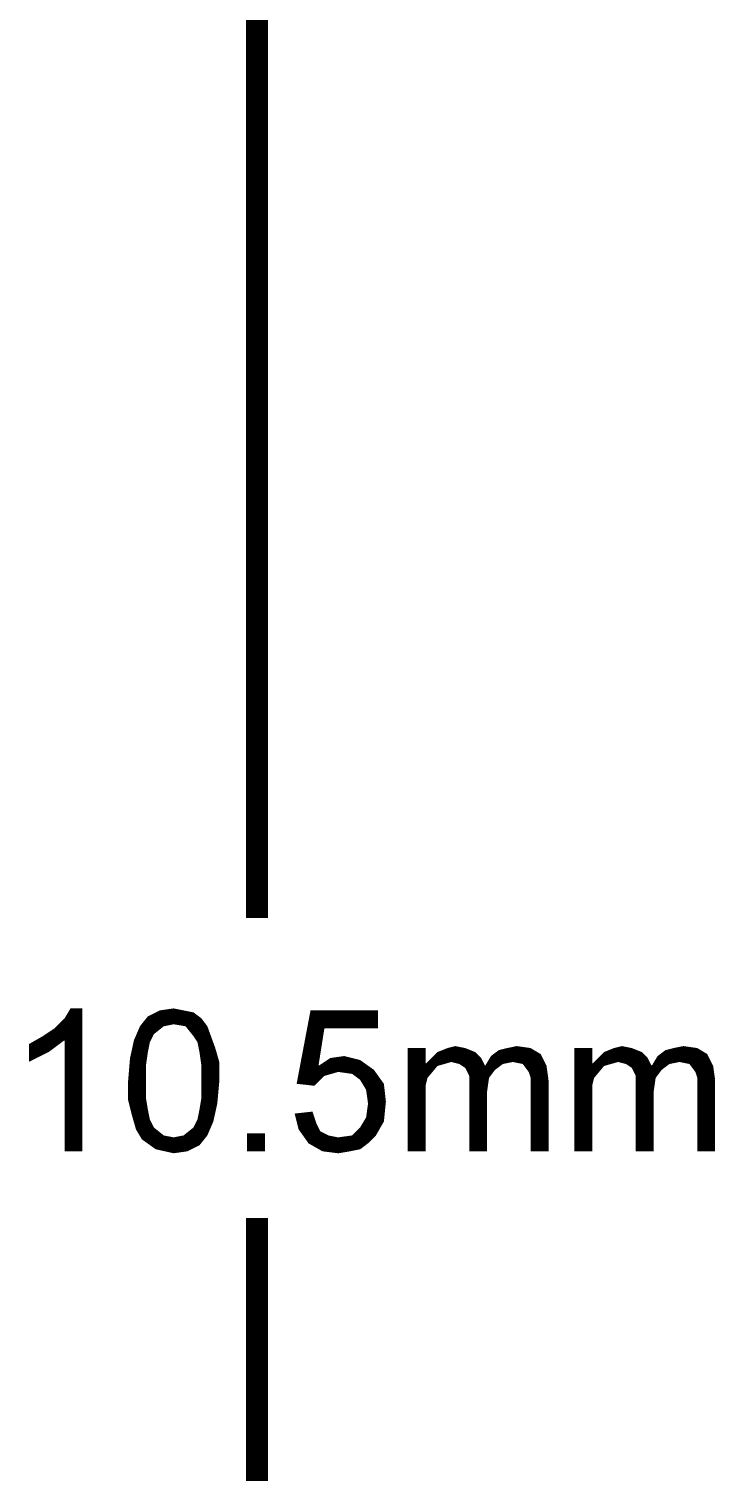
# Model space of a CAD drawing. Extents: x 1.22 to 3.09, y 1.23 to 6.
# Drawn here: x 2.785 to 3.094, y 3.348 to 3.998 of the extents above; entities that cross this region are included whole.
import ezdxf

# ---------------------------------------------------------------- set-up
doc = ezdxf.new("R2010")
doc.units = 0
doc.layers.add('SST001126_PHO', color=11, linetype='CONTINUOUS')

msp = doc.modelspace()

# ---------------------------------------------------------------- linework, layer by layer
at = {"layer": 'SST001126_PHO'}
for points, const_width in [([(2.88754, 5.70633), (2.88754, 3.59783)], 0.01), ([(2.80847, 3.55662), (2.8039, 3.55662), (2.80136, 3.55239), (2.80129, 3.5523), (2.79683, 3.54783), (2.79675, 3.54777), (2.79139, 3.5442), (2.79136, 3.54418), (2.78536, 3.54075), (2.78536, 3.53382), (2.79353, 3.5379), (2.80064, 3.54323), (2.80144, 3.54283), (2.80144, 3.49333), (2.80847, 3.49333), (2.80847, 3.55662)], 0.001), ([(2.801, 3.54333), (2.801, 3.55201)], 0.001), ([(2.802, 3.49333), (2.802, 3.55345)], 0.001), ([(2.803, 3.49333), (2.803, 3.55512)], 0.001), ([(2.804, 3.49333), (2.804, 3.55662)], 0.001), ([(2.805, 3.49333), (2.805, 3.55662)], 0.001), ([(2.806, 3.49333), (2.806, 3.55662)], 0.001), ([(2.807, 3.49333), (2.807, 3.55662)], 0.001), ([(2.808, 3.49333), (2.808, 3.55662)], 0.001), ([(2.86219, 3.55229), (2.85876, 3.55486), (2.85003, 3.55661), (2.84394, 3.55574), (2.83876, 3.55315), (2.8353, 3.54882), (2.83266, 3.54268), (2.8309, 3.53472), (2.83001, 3.52406), (2.83001, 3.51611), (2.83178, 3.50903), (2.83354, 3.50285), (2.83613, 3.49853), (2.84222, 3.49419), (2.85006, 3.49245), (2.85614, 3.49331), (2.86133, 3.49591), (2.86479, 3.50023), (2.86742, 3.50638), (2.86919, 3.51434), (2.87008, 3.5241), (2.87008, 3.53294)], 0.001), ([(2.838, 3.53784), (2.838, 3.5522)], 0.001), ([(2.839, 3.5424), (2.839, 3.55327)], 0.001), ([(2.84, 3.5444), (2.84, 3.55377)], 0.001), ([(2.841, 3.54606), (2.841, 3.55427)], 0.001), ([(2.842, 3.54686), (2.842, 3.55477)], 0.001), ([(2.843, 3.54766), (2.843, 3.55527)], 0.001), ([(2.844, 3.54846), (2.844, 3.55575)], 0.001), ([(2.845, 3.54926), (2.845, 3.55589)], 0.001), ([(2.846, 3.54967), (2.846, 3.55603)], 0.001), ([(2.847, 3.54987), (2.847, 3.55618)], 0.001), ([(2.848, 3.55007), (2.848, 3.55632)], 0.001), ([(2.849, 3.55027), (2.849, 3.55646)], 0.001), ([(2.85, 3.55047), (2.85, 3.55661)], 0.001), ([(2.851, 3.55032), (2.851, 3.55642)], 0.001), ([(2.852, 3.55015), (2.852, 3.55622)], 0.001), ([(2.853, 3.54999), (2.853, 3.55602)], 0.001), ([(2.854, 3.54982), (2.854, 3.55582)], 0.001), ([(2.855, 3.54965), (2.855, 3.55562)], 0.001), ([(2.856, 3.54913), (2.856, 3.55542)], 0.001), ([(2.857, 3.54788), (2.857, 3.55522)], 0.001), ([(2.858, 3.54663), (2.858, 3.55502)], 0.001), ([(2.859, 3.54538), (2.859, 3.55468)], 0.001), ([(2.86, 3.54398), (2.86, 3.55393)], 0.001), ([(2.861, 3.54248), (2.861, 3.55318)], 0.001), ([(2.862, 3.53828), (2.862, 3.55243)], 0.001), ([(2.86832, 3.5391), (2.86478, 3.54884), (2.86219, 3.55229)], 0.001), ([(2.94508, 3.51515), (2.9442, 3.523), (2.93986, 3.52908), (2.93376, 3.53344), (2.9268, 3.53518), (2.92076, 3.53432), (2.9155, 3.53081), (2.91472, 3.53122), (2.91473, 3.5313), (2.91741, 3.54827), (2.9179, 3.54869), (2.94151, 3.54869), (2.94151, 3.55572), (2.91206, 3.55572), (2.90599, 3.52363), (2.91325, 3.52282), (2.91755, 3.52711), (2.91776, 3.52724), (2.92401, 3.52903), (2.92422, 3.52904), (2.93047, 3.52815), (2.9307, 3.52805), (2.93427, 3.52537), (2.9344, 3.52523), (2.93708, 3.52077), (2.93715, 3.52058), (2.93804, 3.51433), (2.93804, 3.51426), (2.93804, 3.51419), (2.93715, 3.50794), (2.93708, 3.50775), (2.9344, 3.50329), (2.93433, 3.50319), (2.93075, 3.49962), (2.93047, 3.49948), (2.92422, 3.49859), (2.92405, 3.49859), (2.91959, 3.49948), (2.91946, 3.49953), (2.91589, 3.50131), (2.91567, 3.50154), (2.91388, 3.50511), (2.91385, 3.50517), (2.9122, 3.51015), (2.90513, 3.50936), (2.90676, 3.50287), (2.9111, 3.49678), (2.91717, 3.49331), (2.92414, 3.49244), (2.92942, 3.49332), (2.93376, 3.49419), (2.93721, 3.49678), (2.94071, 3.50028), (2.9442, 3.50638), (2.94508, 3.51515)], 0.001), ([(2.912, 3.52296), (2.912, 3.55538)], 0.001), ([(2.913, 3.52285), (2.913, 3.55572)], 0.001), ([(2.914, 3.52357), (2.914, 3.55572)], 0.001), ([(2.915, 3.53302), (2.915, 3.55572)], 0.001), ([(2.916, 3.53936), (2.916, 3.55572)], 0.001), ([(2.917, 3.54569), (2.917, 3.55572)], 0.001), ([(2.918, 3.54869), (2.918, 3.55572)], 0.001), ([(2.919, 3.54869), (2.919, 3.55572)], 0.001), ([(2.92, 3.54869), (2.92, 3.55572)], 0.001), ([(2.921, 3.54869), (2.921, 3.55572)], 0.001), ([(2.922, 3.54869), (2.922, 3.55572)], 0.001), ([(2.923, 3.54869), (2.923, 3.55572)], 0.001), ([(2.924, 3.54869), (2.924, 3.55572)], 0.001), ([(2.925, 3.54869), (2.925, 3.55572)], 0.001), ([(2.926, 3.54869), (2.926, 3.55572)], 0.001), ([(2.927, 3.54869), (2.927, 3.55572)], 0.001), ([(2.928, 3.54869), (2.928, 3.55572)], 0.001), ([(2.929, 3.54869), (2.929, 3.55572)], 0.001), ([(2.93, 3.54869), (2.93, 3.55572)], 0.001), ([(2.931, 3.54869), (2.931, 3.55572)], 0.001), ([(2.932, 3.54869), (2.932, 3.55572)], 0.001), ([(2.933, 3.54869), (2.933, 3.55572)], 0.001), ([(2.934, 3.54869), (2.934, 3.55572)], 0.001), ([(2.935, 3.54869), (2.935, 3.55572)], 0.001), ([(2.936, 3.54869), (2.936, 3.55572)], 0.001), ([(2.937, 3.54869), (2.937, 3.55572)], 0.001), ([(2.938, 3.54869), (2.938, 3.55572)], 0.001), ([(2.939, 3.54869), (2.939, 3.55572)], 0.001), ([(2.94, 3.54869), (2.94, 3.55572)], 0.001), ([(2.941, 3.54869), (2.941, 3.55572)], 0.001), ([(2.793, 3.53764), (2.793, 3.54527)], 0.001), ([(2.794, 3.53825), (2.794, 3.54594)], 0.001), ([(2.795, 3.539), (2.795, 3.54661)], 0.001), ([(2.796, 3.53975), (2.796, 3.54727)], 0.001), ([(2.797, 3.5405), (2.797, 3.54801)], 0.001), ([(2.798, 3.54125), (2.798, 3.54901)], 0.001), ([(2.799, 3.542), (2.799, 3.55001)], 0.001), ([(2.8, 3.54275), (2.8, 3.55101)], 0.001), ([(2.834, 3.50209), (2.834, 3.54579)], 0.001), ([(2.835, 3.50042), (2.835, 3.54813)], 0.001), ([(2.836, 3.49876), (2.836, 3.5497)], 0.001), ([(2.837, 3.49791), (2.837, 3.55095)], 0.001), ([(2.86304, 3.53122), (2.86304, 3.51694), (2.86304, 3.51686), (2.86214, 3.5115), (2.86214, 3.51148), (2.86125, 3.50702), (2.8612, 3.50689), (2.85942, 3.50332), (2.85928, 3.50315), (2.85482, 3.49958), (2.85461, 3.49948), (2.85014, 3.49859), (2.84995, 3.49859), (2.84548, 3.49948), (2.84527, 3.49958), (2.8408, 3.50315), (2.84067, 3.50332), (2.83888, 3.50689), (2.83884, 3.50702), (2.83795, 3.51148), (2.83794, 3.5115), (2.83705, 3.51686), (2.83704, 3.51694), (2.83704, 3.53122), (2.83705, 3.53129), (2.83794, 3.53754), (2.83795, 3.53757), (2.83884, 3.54204), (2.83888, 3.54216), (2.84067, 3.54573), (2.8408, 3.5459), (2.84527, 3.54947), (2.84548, 3.54957), (2.84995, 3.55046), (2.85013, 3.55047), (2.85548, 3.54957), (2.85579, 3.54939), (2.85936, 3.54493), (2.85939, 3.54489), (2.86117, 3.54222), (2.86125, 3.54204), (2.86214, 3.53757), (2.86215, 3.53754), (2.86304, 3.53129), (2.86304, 3.53122)], 0.001), ([(2.863, 3.53156), (2.863, 3.55121)], 0.001), ([(2.864, 3.49925), (2.864, 3.54988)], 0.001), ([(2.865, 3.50073), (2.865, 3.54823)], 0.001), ([(2.866, 3.50306), (2.866, 3.54548)], 0.001), ([(2.911, 3.52307), (2.911, 3.5501)], 0.001), ([(2.786, 3.53414), (2.786, 3.54112)], 0.001), ([(2.787, 3.53464), (2.787, 3.54169)], 0.001), ([(2.788, 3.53514), (2.788, 3.54226)], 0.001), ([(2.789, 3.53564), (2.789, 3.54283)], 0.001), ([(2.79, 3.53614), (2.79, 3.5434)], 0.001), ([(2.791, 3.53664), (2.791, 3.54398)], 0.001), ([(2.792, 3.53714), (2.792, 3.54461)], 0.001), ([(2.832, 3.50825), (2.832, 3.53969)], 0.001), ([(2.833, 3.50475), (2.833, 3.54346)], 0.001), ([(2.867, 3.50539), (2.867, 3.54273)], 0.001), ([(2.868, 3.50898), (2.868, 3.53998)], 0.001), ([(2.87008, 3.53294), (2.86832, 3.5391)], 0.001), ([(2.909, 3.52329), (2.909, 3.53952)], 0.001), ([(2.91, 3.52318), (2.91, 3.54481)], 0.001), ([(3.01829, 3.52494), (3.01742, 3.53107), (3.01484, 3.53623), (3.01059, 3.53878), (3.00452, 3.53965), (3.00015, 3.53877), (2.99669, 3.53791), (2.99328, 3.53535), (2.99065, 3.53097), (2.98977, 3.531), (2.98803, 3.5345), (2.98548, 3.53705), (2.98115, 3.53878), (2.97684, 3.53964), (2.97341, 3.53878), (2.96907, 3.53705), (2.96379, 3.53176), (2.96294, 3.53212), (2.96294, 3.53876), (2.9559, 3.53876), (2.9559, 3.49333), (2.96294, 3.49333), (2.96294, 3.52229)], 0.001), ([(2.956, 3.49333), (2.956, 3.53876)], 0.001), ([(2.957, 3.49333), (2.957, 3.53876)], 0.001), ([(2.958, 3.49333), (2.958, 3.53876)], 0.001), ([(2.959, 3.49333), (2.959, 3.53876)], 0.001), ([(2.96, 3.49333), (2.96, 3.53876)], 0.001), ([(2.961, 3.49333), (2.961, 3.53876)], 0.001), ([(2.962, 3.49333), (2.962, 3.53876)], 0.001), ([(2.973, 3.53295), (2.973, 3.53862)], 0.001), ([(2.974, 3.53323), (2.974, 3.53893)], 0.001), ([(2.975, 3.53351), (2.975, 3.53918)], 0.001), ([(2.976, 3.53329), (2.976, 3.53943)], 0.001), ([(2.977, 3.53304), (2.977, 3.53961)], 0.001), ([(2.978, 3.53279), (2.978, 3.53941)], 0.001), ([(2.979, 3.53246), (2.979, 3.53921)], 0.001), ([(2.98, 3.53179), (2.98, 3.53901)], 0.001), ([(2.981, 3.53113), (2.981, 3.53881)], 0.001), ([(3, 3.53297), (3, 3.53873)], 0.001), ([(3.001, 3.53317), (3.001, 3.53894)], 0.001), ([(3.002, 3.53337), (3.002, 3.53914)], 0.001), ([(3.003, 3.53346), (3.003, 3.53934)], 0.001), ([(3.004, 3.53326), (3.004, 3.53954)], 0.001), ([(3.005, 3.53306), (3.005, 3.53958)], 0.001), ([(3.006, 3.53286), (3.006, 3.53943)], 0.001), ([(3.007, 3.53266), (3.007, 3.53929)], 0.001), ([(3.008, 3.53186), (3.008, 3.53915)], 0.001), ([(3.009, 3.53053), (3.009, 3.53901)], 0.001), ([(3.01, 3.5292), (3.01, 3.53886)], 0.001), ([(3.09329, 3.52494), (3.09242, 3.53107), (3.08984, 3.53623), (3.08559, 3.53878), (3.07952, 3.53965), (3.07515, 3.53877), (3.07169, 3.53791), (3.06828, 3.53535), (3.06565, 3.53097), (3.06477, 3.531), (3.06303, 3.5345), (3.06048, 3.53705), (3.05615, 3.53878), (3.05184, 3.53964), (3.04841, 3.53878), (3.04407, 3.53705), (3.03879, 3.53176), (3.03794, 3.53212), (3.03794, 3.53876), (3.0309, 3.53876), (3.0309, 3.49333), (3.03794, 3.49333), (3.03794, 3.52229)], 0.001), ([(3.031, 3.49333), (3.031, 3.53876)], 0.001), ([(3.032, 3.49333), (3.032, 3.53876)], 0.001), ([(3.033, 3.49333), (3.033, 3.53876)], 0.001), ([(3.034, 3.49333), (3.034, 3.53876)], 0.001), ([(3.035, 3.49333), (3.035, 3.53876)], 0.001), ([(3.036, 3.49333), (3.036, 3.53876)], 0.001), ([(3.037, 3.49333), (3.037, 3.53876)], 0.001), ([(3.048, 3.53295), (3.048, 3.53862)], 0.001), ([(3.049, 3.53323), (3.049, 3.53893)], 0.001), ([(3.05, 3.53351), (3.05, 3.53918)], 0.001), ([(3.051, 3.53329), (3.051, 3.53943)], 0.001), ([(3.052, 3.53304), (3.052, 3.53961)], 0.001), ([(3.053, 3.53279), (3.053, 3.53941)], 0.001), ([(3.054, 3.53246), (3.054, 3.53921)], 0.001), ([(3.055, 3.53179), (3.055, 3.53901)], 0.001), ([(3.056, 3.53113), (3.056, 3.53881)], 0.001), ([(3.075, 3.53297), (3.075, 3.53873)], 0.001), ([(3.076, 3.53317), (3.076, 3.53894)], 0.001), ([(3.077, 3.53337), (3.077, 3.53914)], 0.001), ([(3.078, 3.53346), (3.078, 3.53934)], 0.001), ([(3.079, 3.53326), (3.079, 3.53954)], 0.001), ([(3.08, 3.53306), (3.08, 3.53958)], 0.001), ([(3.081, 3.53286), (3.081, 3.53943)], 0.001), ([(3.082, 3.53266), (3.082, 3.53929)], 0.001), ([(3.083, 3.53186), (3.083, 3.53915)], 0.001), ([(3.084, 3.53053), (3.084, 3.53901)], 0.001), ([(3.085, 3.5292), (3.085, 3.53886)], 0.001), ([(2.831, 3.51214), (2.831, 3.53519)], 0.001), ([(2.869, 3.51348), (2.869, 3.53672)], 0.001), ([(2.87, 3.52323), (2.87, 3.53322)], 0.001), ([(2.908, 3.5234), (2.908, 3.53424)], 0.001), ([(2.918, 3.52731), (2.918, 3.53247)], 0.001), ([(2.919, 3.52759), (2.919, 3.53314)], 0.001), ([(2.92, 3.52788), (2.92, 3.53381)], 0.001), ([(2.921, 3.52816), (2.921, 3.53435)], 0.001), ([(2.922, 3.52845), (2.922, 3.53449)], 0.001), ([(2.923, 3.52874), (2.923, 3.53464)], 0.001), ([(2.924, 3.52902), (2.924, 3.53478)], 0.001), ([(2.925, 3.52893), (2.925, 3.53492)], 0.001), ([(2.926, 3.52879), (2.926, 3.53506)], 0.001), ([(2.927, 3.52864), (2.927, 3.53513)], 0.001), ([(2.928, 3.5285), (2.928, 3.53488)], 0.001), ([(2.929, 3.52836), (2.929, 3.53463)], 0.001), ([(2.93, 3.52821), (2.93, 3.53438)], 0.001), ([(2.931, 3.52783), (2.931, 3.53413)], 0.001), ([(2.932, 3.52708), (2.932, 3.53388)], 0.001), ([(2.933, 3.52633), (2.933, 3.53363)], 0.001), ([(2.934, 3.52558), (2.934, 3.53327)], 0.001), ([(2.935, 3.52423), (2.935, 3.53255)], 0.001), ([(2.96294, 3.52229), (2.96295, 3.52242), (2.96384, 3.52599), (2.96394, 3.52619), (2.96841, 3.53154), (2.96866, 3.5317), (2.97491, 3.53349), (2.97516, 3.53349), (2.97874, 3.5326), (2.97889, 3.53253), (2.98157, 3.53075), (2.98174, 3.53055), (2.98353, 3.52698), (2.98358, 3.52676), (2.98358, 3.49333), (2.99061, 3.49333), (2.99061, 3.51962), (2.99062, 3.51969), (2.99151, 3.52594), (2.99161, 3.52617), (2.99429, 3.52974), (2.99439, 3.52984), (2.99796, 3.53252), (2.99816, 3.53261), (3.00262, 3.5335), (3.00282, 3.5335), (3.00728, 3.53261), (3.00759, 3.53242), (3.01026, 3.52884)], 0.001), ([(2.965, 3.52745), (2.965, 3.53297)], 0.001), ([(2.966, 3.52865), (2.966, 3.53397)], 0.001), ([(2.967, 3.52985), (2.967, 3.53497)], 0.001), ([(2.968, 3.53105), (2.968, 3.53597)], 0.001), ([(2.969, 3.5318), (2.969, 3.53697)], 0.001), ([(2.97, 3.53209), (2.97, 3.53742)], 0.001), ([(2.971, 3.53237), (2.971, 3.53782)], 0.001), ([(2.972, 3.53266), (2.972, 3.53822)], 0.001), ([(2.982, 3.53004), (2.982, 3.53844)], 0.001), ([(2.983, 3.52804), (2.983, 3.53804)], 0.001), ([(2.984, 3.49333), (2.984, 3.53764)], 0.001), ([(2.985, 3.49333), (2.985, 3.53724)], 0.001), ([(2.986, 3.49333), (2.986, 3.53652)], 0.001), ([(2.987, 3.49333), (2.987, 3.53552)], 0.001), ([(2.988, 3.49333), (2.988, 3.53452)], 0.001), ([(2.989, 3.49333), (2.989, 3.53255)], 0.001), ([(2.992, 3.52669), (2.992, 3.53322)], 0.001), ([(2.993, 3.52802), (2.993, 3.53488)], 0.001), ([(2.994, 3.52936), (2.994, 3.53589)], 0.001), ([(2.995, 3.5303), (2.995, 3.53664)], 0.001), ([(2.996, 3.53105), (2.996, 3.53739)], 0.001), ([(2.997, 3.5318), (2.997, 3.53798)], 0.001), ([(2.998, 3.53254), (2.998, 3.53823)], 0.001), ([(2.999, 3.53277), (2.999, 3.53848)], 0.001), ([(3.011, 3.52672), (3.011, 3.53853)], 0.001), ([(3.012, 3.49333), (3.012, 3.53793)], 0.001), ([(3.013, 3.49333), (3.013, 3.53733)], 0.001), ([(3.014, 3.49333), (3.014, 3.53673)], 0.001), ([(3.015, 3.49333), (3.015, 3.53591)], 0.001), ([(3.016, 3.49333), (3.016, 3.53391)], 0.001), ([(3.03794, 3.52229), (3.03795, 3.52242), (3.03884, 3.52599), (3.03894, 3.52619), (3.04341, 3.53154), (3.04366, 3.5317), (3.04991, 3.53349), (3.05016, 3.53349), (3.05374, 3.5326), (3.05389, 3.53253), (3.05657, 3.53075), (3.05674, 3.53055), (3.05853, 3.52698), (3.05858, 3.52676), (3.05858, 3.49333), (3.06561, 3.49333), (3.06561, 3.51962), (3.06562, 3.51969), (3.06651, 3.52594), (3.06661, 3.52617), (3.06929, 3.52974), (3.06939, 3.52984), (3.07296, 3.53252), (3.07316, 3.53261), (3.07762, 3.5335), (3.07782, 3.5335), (3.08228, 3.53261), (3.08259, 3.53242), (3.08526, 3.52884)], 0.001), ([(3.04, 3.52745), (3.04, 3.53297)], 0.001), ([(3.041, 3.52865), (3.041, 3.53397)], 0.001), ([(3.042, 3.52985), (3.042, 3.53497)], 0.001), ([(3.043, 3.53105), (3.043, 3.53597)], 0.001), ([(3.044, 3.5318), (3.044, 3.53697)], 0.001), ([(3.045, 3.53209), (3.045, 3.53742)], 0.001), ([(3.046, 3.53237), (3.046, 3.53782)], 0.001), ([(3.047, 3.53266), (3.047, 3.53822)], 0.001), ([(3.057, 3.53004), (3.057, 3.53844)], 0.001), ([(3.058, 3.52804), (3.058, 3.53804)], 0.001), ([(3.059, 3.49333), (3.059, 3.53764)], 0.001), ([(3.06, 3.49333), (3.06, 3.53724)], 0.001), ([(3.061, 3.49333), (3.061, 3.53652)], 0.001), ([(3.062, 3.49333), (3.062, 3.53552)], 0.001), ([(3.063, 3.49333), (3.063, 3.53452)], 0.001), ([(3.064, 3.49333), (3.064, 3.53255)], 0.001), ([(3.067, 3.52669), (3.067, 3.53322)], 0.001), ([(3.068, 3.52802), (3.068, 3.53488)], 0.001), ([(3.069, 3.52936), (3.069, 3.53589)], 0.001), ([(3.07, 3.5303), (3.07, 3.53664)], 0.001), ([(3.071, 3.53105), (3.071, 3.53739)], 0.001), ([(3.072, 3.5318), (3.072, 3.53798)], 0.001), ([(3.073, 3.53254), (3.073, 3.53823)], 0.001), ([(3.074, 3.53277), (3.074, 3.53848)], 0.001), ([(3.086, 3.52672), (3.086, 3.53853)], 0.001), ([(3.087, 3.49333), (3.087, 3.53793)], 0.001), ([(3.088, 3.49333), (3.088, 3.53733)], 0.001), ([(3.089, 3.49333), (3.089, 3.53673)], 0.001), ([(3.09, 3.49333), (3.09, 3.53591)], 0.001), ([(3.091, 3.49333), (3.091, 3.53391)], 0.001), ([(2.907, 3.52351), (2.907, 3.52895)], 0.001), ([(2.915, 3.52457), (2.915, 3.53078)], 0.001), ([(2.916, 3.52557), (2.916, 3.53114)], 0.001), ([(2.917, 3.52657), (2.917, 3.53181)], 0.001), ([(2.936, 3.52257), (2.936, 3.53184)], 0.001), ([(2.937, 3.5209), (2.937, 3.53112)], 0.001), ([(2.938, 3.5146), (2.938, 3.53041)], 0.001), ([(2.939, 3.49857), (2.939, 3.5297)], 0.001), ([(2.94, 3.49957), (2.94, 3.52889)], 0.001), ([(2.941, 3.50078), (2.941, 3.52749)], 0.001), ([(2.942, 3.50253), (2.942, 3.52609)], 0.001), ([(2.963, 3.52261), (2.963, 3.53187)], 0.001), ([(2.964, 3.52625), (2.964, 3.53197)], 0.001), ([(2.99, 3.49333), (2.99, 3.53078)], 0.001), ([(2.991, 3.52235), (2.991, 3.53155)], 0.001), ([(3.01026, 3.52884), (3.01034, 3.5287), (3.01123, 3.52602), (3.01126, 3.52587), (3.01126, 3.49333), (3.01829, 3.49333), (3.01829, 3.52494)], 0.001), ([(3.017, 3.49333), (3.017, 3.53191)], 0.001), ([(3.018, 3.49333), (3.018, 3.52699)], 0.001), ([(3.038, 3.52261), (3.038, 3.53187)], 0.001), ([(3.039, 3.52625), (3.039, 3.53197)], 0.001), ([(3.065, 3.49333), (3.065, 3.53078)], 0.001), ([(3.066, 3.52235), (3.066, 3.53155)], 0.001), ([(3.08526, 3.52884), (3.08534, 3.5287), (3.08623, 3.52602), (3.08626, 3.52587), (3.08626, 3.49333), (3.09329, 3.49333), (3.09329, 3.52494)], 0.001), ([(3.092, 3.49333), (3.092, 3.53191)], 0.001), ([(3.093, 3.49333), (3.093, 3.52699)], 0.001), ([(2.906, 3.52362), (2.906, 3.52367)], 0.001), ([(2.943, 3.50428), (2.943, 3.52469)], 0.001), ([(2.944, 3.50603), (2.944, 3.52329)], 0.001), ([(2.863, 3.498), (2.863, 3.51664)], 0.001), ([(2.938, 3.49757), (2.938, 3.51392)], 0.001), ([(2.945, 3.51439), (2.945, 3.51584)], 0.001), ([(2.838, 3.4972), (2.838, 3.51121)], 0.001), ([(2.839, 3.49649), (2.839, 3.50666)], 0.001), ([(2.861, 3.49574), (2.861, 3.50648)], 0.001), ([(2.862, 3.49675), (2.862, 3.51078)], 0.001), ([(2.906, 3.50589), (2.906, 3.50946)], 0.001), ([(2.907, 3.50252), (2.907, 3.50957)], 0.001), ([(2.908, 3.50112), (2.908, 3.50968)], 0.001), ([(2.909, 3.49972), (2.909, 3.50979)], 0.001), ([(2.91, 3.49832), (2.91, 3.5099)], 0.001), ([(2.911, 3.49692), (2.911, 3.51001)], 0.001), ([(2.912, 3.49627), (2.912, 3.51012)], 0.001), ([(2.913, 3.4957), (2.913, 3.50774)], 0.001), ([(2.937, 3.49662), (2.937, 3.50762)], 0.001), ([(2.84, 3.49577), (2.84, 3.50466)], 0.001), ([(2.841, 3.49506), (2.841, 3.503)], 0.001), ([(2.842, 3.49434), (2.842, 3.5022)], 0.001), ([(2.843, 3.49402), (2.843, 3.5014)], 0.001), ([(2.844, 3.49379), (2.844, 3.5006)], 0.001), ([(2.845, 3.49357), (2.845, 3.4998)], 0.001), ([(2.855, 3.49315), (2.855, 3.49973)], 0.001), ([(2.856, 3.49329), (2.856, 3.50053)], 0.001), ([(2.857, 3.49374), (2.857, 3.50133)], 0.001), ([(2.858, 3.49424), (2.858, 3.50213)], 0.001), ([(2.859, 3.49474), (2.859, 3.50293)], 0.001), ([(2.86, 3.49524), (2.86, 3.50448)], 0.001), ([(2.89061, 3.50037), (2.88358, 3.50037), (2.88358, 3.49333), (2.89061, 3.49333), (2.89061, 3.50037)], 0.001), ([(2.884, 3.49333), (2.884, 3.50037)], 0.001), ([(2.885, 3.49333), (2.885, 3.50037)], 0.001), ([(2.886, 3.49333), (2.886, 3.50037)], 0.001), ([(2.887, 3.49333), (2.887, 3.50037)], 0.001), ([(2.888, 3.49333), (2.888, 3.50037)], 0.001), ([(2.889, 3.49333), (2.889, 3.50037)], 0.001), ([(2.89, 3.49333), (2.89, 3.50037)], 0.001), ([(2.914, 3.49513), (2.914, 3.50487)], 0.001), ([(2.915, 3.49455), (2.915, 3.50287)], 0.001), ([(2.916, 3.49398), (2.916, 3.50126)], 0.001), ([(2.917, 3.49341), (2.917, 3.50076)], 0.001), ([(2.918, 3.49321), (2.918, 3.50026)], 0.001), ([(2.919, 3.49309), (2.919, 3.49976)], 0.001), ([(2.931, 3.49364), (2.931, 3.49987)], 0.001), ([(2.932, 3.49384), (2.932, 3.50087)], 0.001), ([(2.933, 3.49404), (2.933, 3.50187)], 0.001), ([(2.934, 3.49437), (2.934, 3.50287)], 0.001), ([(2.935, 3.49512), (2.935, 3.50429)], 0.001), ([(2.936, 3.49587), (2.936, 3.50595)], 0.001), ([(2.846, 3.49335), (2.846, 3.49938)], 0.001), ([(2.847, 3.49313), (2.847, 3.49918)], 0.001), ([(2.848, 3.4929), (2.848, 3.49898)], 0.001), ([(2.849, 3.49268), (2.849, 3.49878)], 0.001), ([(2.85, 3.49246), (2.85, 3.49858)], 0.001), ([(2.851, 3.49258), (2.851, 3.49876)], 0.001), ([(2.852, 3.49272), (2.852, 3.49896)], 0.001), ([(2.853, 3.49287), (2.853, 3.49916)], 0.001), ([(2.854, 3.49301), (2.854, 3.49936)], 0.001), ([(2.92, 3.49296), (2.92, 3.4994)], 0.001), ([(2.921, 3.49284), (2.921, 3.4992)], 0.001), ([(2.922, 3.49271), (2.922, 3.499)], 0.001), ([(2.923, 3.49259), (2.923, 3.4988)], 0.001), ([(2.924, 3.49246), (2.924, 3.4986)], 0.001), ([(2.925, 3.49259), (2.925, 3.4987)], 0.001), ([(2.926, 3.49275), (2.926, 3.49884)], 0.001), ([(2.927, 3.49292), (2.927, 3.49898)], 0.001), ([(2.928, 3.49309), (2.928, 3.49913)], 0.001), ([(2.929, 3.49325), (2.929, 3.49927)], 0.001), ([(2.93, 3.49344), (2.93, 3.49941)], 0.001), ([(2.88754, 1.35433), (2.88754, 3.46283)], 0.01)]:
    msp.add_lwpolyline(points, dxfattribs=dict(at, const_width=const_width))

doc.saveas('drawing.dxf')
